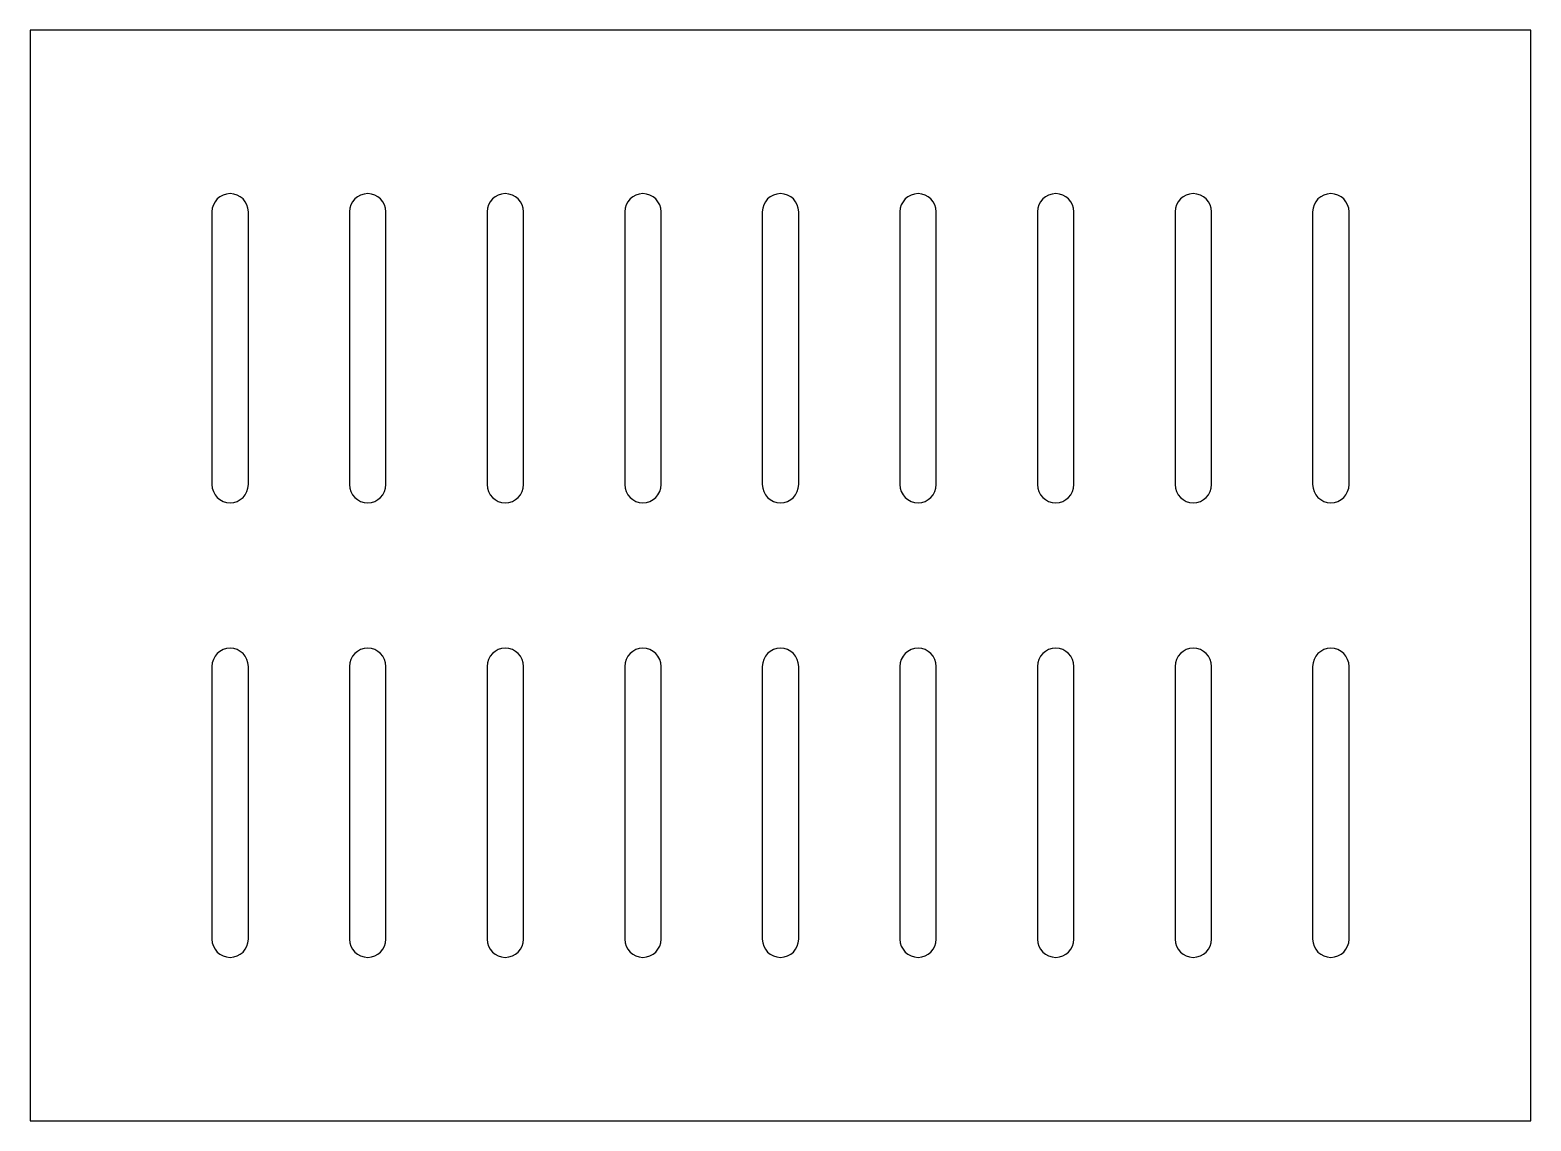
# Model space of a CAD drawing. Header units: millimetres. Extents: x 0 to 330, y -240 to 0.
import ezdxf

# ---------------------------------------------------------------- set-up
doc = ezdxf.new("R2010")
doc.units = ezdxf.units.MM

msp = doc.modelspace()

# ---------------------------------------------------------------- linework, layer by layer
at = {"color": 7, "linetype": 'Continuous', "lineweight": 25}
for p, q in [((0, 0), (0, -240)), ((330, 0), (0, 0)), ((330, -240), (330, 0)), ((40, -40), (40, -100)), ((48, -100), (48, -40)), ((70.25, -40), (70.25, -100)), ((78.25, -100), (78.25, -40)), ((100.5, -40), (100.5, -100)), ((108.5, -100), (108.5, -40)), ((130.75, -40), (130.75, -100)), ((138.75, -100), (138.75, -40)), ((161, -40), (161, -100)), ((169, -100), (169, -40)), ((191.25, -40), (191.25, -100)), ((199.25, -100), (199.25, -40)), ((221.5, -40), (221.5, -100)), ((229.5, -100), (229.5, -40)), ((251.75, -40), (251.75, -100)), ((259.75, -100), (259.75, -40)), ((282, -40), (282, -100)), ((290, -100), (290, -40)), ((40, -140), (40, -200)), ((48, -200), (48, -140)), ((70.25, -140), (70.25, -200)), ((78.25, -200), (78.25, -140)), ((100.5, -140), (100.5, -200)), ((108.5, -200), (108.5, -140)), ((130.75, -140), (130.75, -200)), ((138.75, -200), (138.75, -140)), ((161, -140), (161, -200)), ((169, -200), (169, -140)), ((191.25, -140), (191.25, -200)), ((199.25, -200), (199.25, -140)), ((221.5, -140), (221.5, -200)), ((229.5, -200), (229.5, -140)), ((251.75, -140), (251.75, -200)), ((259.75, -200), (259.75, -140)), ((282, -140), (282, -200)), ((290, -200), (290, -140)), ((0, -240), (330, -240))]:
    msp.add_line(p, q, dxfattribs=at)
for centre, start, end in [((44, -40), 0, 180), ((74.25, -40), 0, 180), ((104.5, -40), 0, 180), ((134.75, -40), 0, 180), ((165, -40), 0, 180), ((195.25, -40), 0, 180), ((225.5, -40), 0, 180), ((255.75, -40), 0, 180), ((286, -40), 0, 180), ((44, -100), 180, 0), ((74.25, -100), 180, 0), ((104.5, -100), 180, 0), ((134.75, -100), 180, 0), ((165, -100), 180, 0), ((195.25, -100), 180, 0), ((225.5, -100), 180, 0), ((255.75, -100), 180, 0), ((286, -100), 180, 0), ((44, -140), 0, 180), ((74.25, -140), 0, 180), ((104.5, -140), 0, 180), ((134.75, -140), 0, 180), ((165, -140), 0, 180), ((195.25, -140), 0, 180), ((225.5, -140), 0, 180), ((255.75, -140), 0, 180), ((286, -140), 0, 180), ((44, -200), 180, 0), ((74.25, -200), 180, 0), ((104.5, -200), 180, 0), ((134.75, -200), 180, 0), ((165, -200), 180, 0), ((195.25, -200), 180, 0), ((225.5, -200), 180, 0), ((255.75, -200), 180, 0), ((286, -200), 180, 0)]:
    msp.add_arc(centre, 4, start, end, dxfattribs=at)

doc.saveas('drawing.dxf')
